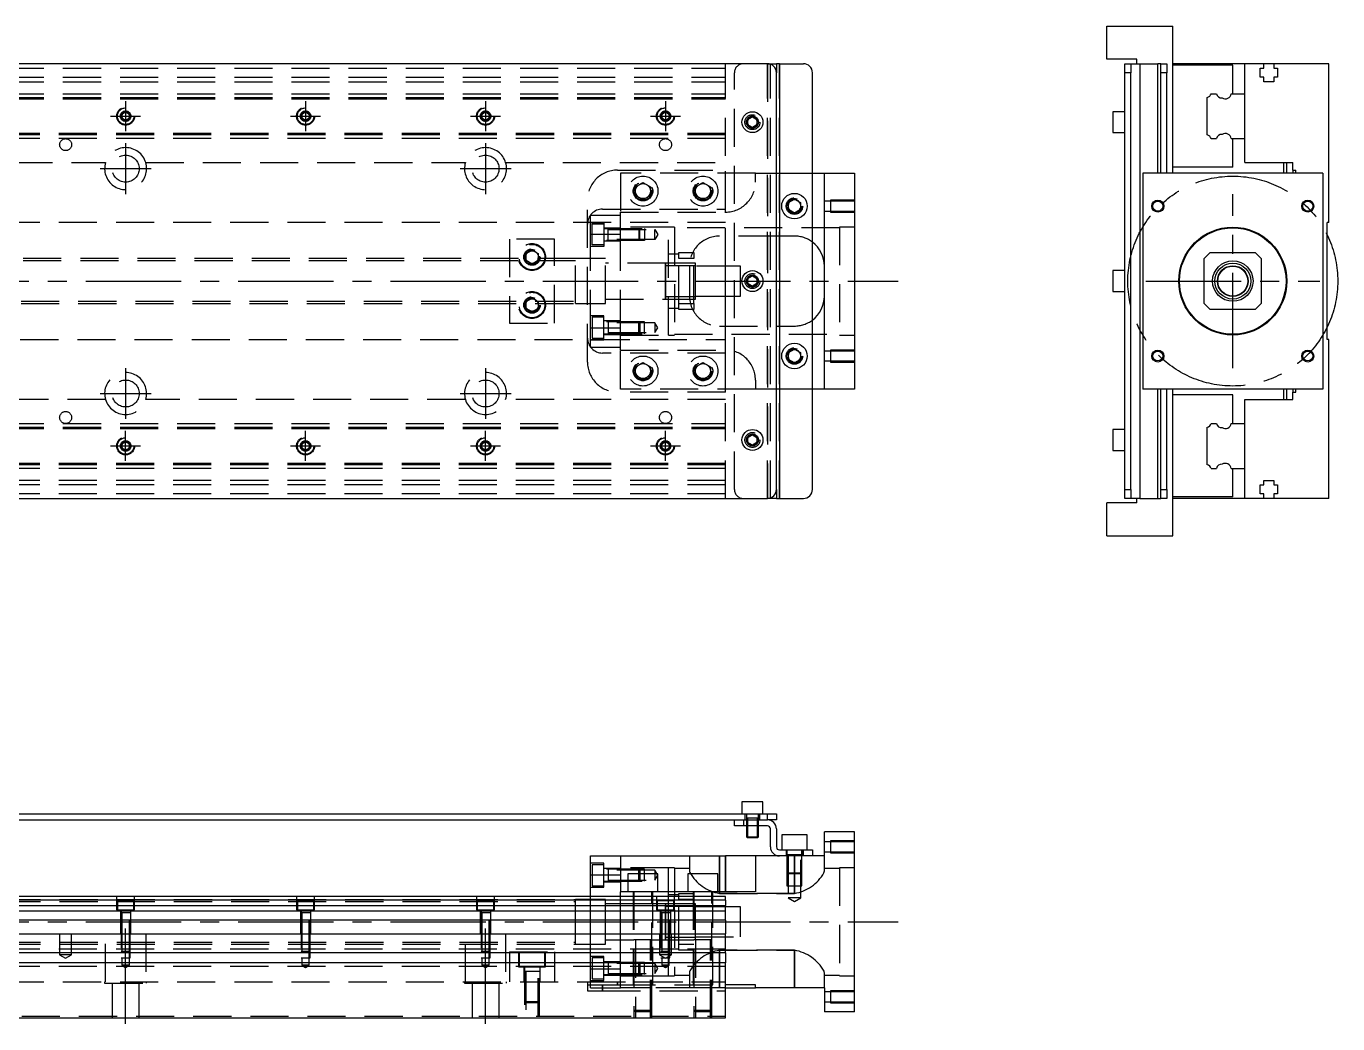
# Model space of a CAD drawing. Extents: x -13 to 861, y -273 to 87.
# Drawn here: x 423.9 to 861.2, y -247.7 to 85 of the extents above; entities that cross this region are included whole.
import ezdxf

# ---------------------------------------------------------------- set-up
doc = ezdxf.new("R2010")
doc.units = 0
doc.linetypes.add('CENTER', pattern=[50.8, 31.75, -6.35, 6.35, -6.35])
doc.linetypes.add('DASHED', pattern=[19.05, 12.7, -6.35])
doc.layers.get('0').update_dxf_attribs({"linetype": 'CONTINUOUS'})
doc.layers.add('CENTER', color=1, linetype='CENTER')

msp = doc.modelspace()

# ---------------------------------------------------------------- linework, layer by layer
at = {"color": 7, "linetype": 'CONTINUOUS'}
for p, q in [((784.16, 74), (784.16, 85)), ((784.16, 85), (806.16, 85)), ((806.16, 36), (806.16, 85)), ((671, 72.5), (3, 72.5)), ((671, 72.5), (674, 72.5)), ((674, 72.5), (674, 69.5)), ((675, 72.5), (674, 72.5)), ((675, 72.5), (675, -72.5)), ((675, 72.5), (683, 72.5)), ((794.16, 74), (784.16, 74)), ((790.16, 72.5), (792.16, 72.5)), ((790.16, 69.5), (790.16, 72.5)), ((792.16, 72.5), (795.16, 72.5)), ((792.16, 72.5), (792.16, 69.5)), ((794.16, 72.5), (794.16, 74)), ((795.16, 72.5), (795.16, -72.5)), ((795.16, 72.5), (801.16, 72.5)), ((801.16, 36), (801.16, 72.5)), ((802.16, 72.5), (801.16, 72.5)), ((802.16, 72.5), (804.16, 72.5)), ((802.16, 69.5), (802.16, 72.5)), ((804.16, 72.5), (804.16, 69.5)), ((830.16, 72.5), (806.16, 72.5)), ((826.16, 72), (806.16, 72)), ((826.16, 62.5), (826.16, 72)), ((830.16, 62.5), (830.16, 72.5)), ((836.46, 72.5), (830.16, 72.5)), ((835.31, 71), (836.46, 71)), ((835.31, 68), (835.31, 71)), ((839.86, 72.5), (836.46, 72.5)), ((836.46, 71), (836.46, 72.5)), ((839.86, 72.5), (839.86, 71)), ((858.16, 72.5), (839.86, 72.5)), ((839.86, 71), (841.01, 71)), ((841.01, 71), (841.01, 68)), ((858.16, 19.5), (858.16, 72.5)), ((674, -69.5), (674, 69.5)), ((686, -69.5), (686, 69.5)), ((792.16, 69.5), (790.16, 69.5)), ((790.16, -69.5), (790.16, 69.5)), ((792.16, -69.5), (792.16, 69.5)), ((804.16, 69.5), (802.16, 69.5)), ((802.16, 36), (802.16, 69.5)), ((804.16, 36), (804.16, 69.5)), ((836.46, 68), (835.31, 68)), ((836.46, 66.5), (836.46, 68)), ((839.86, 66.5), (836.46, 66.5)), ((839.86, 68), (839.86, 66.5)), ((841.01, 68), (839.86, 68)), ((817.66, 48.752272), (817.66, 61.247728)), ((818.912272, 62.5), (820.68668, 62.5)), ((825.637372, 62.5), (830.16, 62.5)), ((830.16, 47.5), (830.16, 62.5)), ((830.16, 47.5), (830.16, 62.5)), ((664.5, 53.866026), (666, 54.73205)), ((664.5, 52.133974), (664.5, 53.866026)), ((666, 54.73205), (667.5, 53.866026)), ((667.5, 53.866026), (667.5, 52.133974)), ((786.16, 56.5), (786.16, 53)), ((790.16, 56.5), (786.16, 56.5)), ((786.16, 53), (786.16, 49.5)), ((666, 51.26795), (664.5, 52.133974)), ((667.5, 52.133974), (666, 51.26795)), ((786.16, 49.5), (790.16, 49.5)), ((818.912272, 47.5), (820.68668, 47.5)), ((825.637372, 47.5), (830.16, 47.5)), ((826.16, 38), (826.16, 47.5)), ((830.16, 39.5), (830.16, 47.5)), ((830.16, 39.5), (846.16, 39.5)), ((843.16, 36), (843.16, 39.5)), ((844.16, 36), (844.16, 39.5)), ((846.16, 37), (846.16, 39.5)), ((686, 36), (690, 36)), ((690, -36), (690, 36)), ((690, 36), (700, 36)), ((700, 36), (700, -36)), ((796.16, 36), (796.16, -36)), ((856.16, 36), (796.16, 36)), ((826.16, 38), (806.16, 38)), ((846.16, 37), (847.16, 37)), ((846.16, 37), (846.16, 36)), ((847.16, 36), (847.16, 37)), ((856.16, 36), (856.16, -36)), ((678, 26.1547), (680, 27.309402)), ((680, 27.309402), (682, 26.1547)), ((678, 23.8453), (678, 26.1547)), ((680, 22.690598), (678, 23.8453)), ((682, 23.8453), (680, 22.690598)), ((682, 26.1547), (682, 23.8453)), ((858.16, 19.5), (857.66, 19.5)), ((857.66, -19.5), (857.66, 19.5)), ((818.66, 9.5), (816.66, 7.5)), ((818.66, 9.5), (833.66, 9.5)), ((835.66, 7.5), (833.66, 9.5)), ((816.66, -7.5), (816.66, 7.5)), ((835.66, 7.5), (835.66, -7.5)), ((664.5, 0.866026), (666, 1.73205)), ((664.5, -0.866026), (664.5, 0.866026)), ((666, 1.73205), (667.5, 0.866026)), ((667.5, 0.866026), (667.5, -0.866026)), ((786.16, 3.5), (786.16, 0)), ((790.16, 3.5), (786.16, 3.5)), ((786.16, 0), (786.16, -3.5)), ((666, -1.73205), (664.5, -0.866026)), ((667.5, -0.866026), (666, -1.73205)), ((786.16, -3.5), (790.16, -3.5)), ((816.66, -7.5), (818.66, -9.5)), ((833.66, -9.5), (835.66, -7.5)), ((833.66, -9.5), (818.66, -9.5)), ((858.16, -19.5), (857.66, -19.5)), ((858.16, -72.5), (858.16, -19.5)), ((678, -23.8453), (680, -22.690598)), ((678, -26.1547), (678, -23.8453)), ((680, -27.309402), (678, -26.1547)), ((680, -22.690598), (682, -23.8453)), ((682, -26.1547), (680, -27.309402)), ((682, -23.8453), (682, -26.1547)), ((690, -36), (686, -36)), ((700, -36), (690, -36)), ((856.16, -36), (796.16, -36)), ((801.16, -72.5), (801.16, -36)), ((802.16, -69.5), (802.16, -36)), ((804.16, -69.5), (804.16, -36)), ((806.16, -85), (806.16, -36)), ((826.16, -38), (806.16, -38)), ((826.16, -47.5), (826.16, -38)), ((843.16, -39.5), (843.16, -36)), ((844.16, -39.5), (844.16, -36)), ((846.16, -36), (846.16, -37)), ((846.16, -39.5), (846.16, -37)), ((846.16, -37), (847.16, -37)), ((847.16, -37), (847.16, -36)), ((830.16, -47.5), (830.16, -39.5)), ((830.16, -39.5), (846.16, -39.5)), ((818.912272, -47.5), (820.68668, -47.5)), ((825.637372, -47.5), (830.16, -47.5)), ((830.16, -62.5), (830.16, -47.5)), ((830.16, -62.5), (830.16, -47.5)), ((664.5, -52.133974), (666, -51.26795)), ((664.5, -53.866026), (664.5, -52.133974)), ((666, -51.26795), (667.5, -52.133974)), ((667.5, -52.133974), (667.5, -53.866026)), ((786.16, -49.5), (786.16, -53)), ((790.16, -49.5), (786.16, -49.5)), ((817.66, -61.247728), (817.66, -48.752272)), ((666, -54.73205), (664.5, -53.866026)), ((667.5, -53.866026), (666, -54.73205)), ((786.16, -53), (786.16, -56.5)), ((786.16, -56.5), (790.16, -56.5)), ((818.912272, -62.5), (820.68668, -62.5)), ((825.637372, -62.5), (830.16, -62.5)), ((826.16, -72), (826.16, -62.5)), ((830.16, -72.5), (830.16, -62.5)), ((674, -69.5), (674, -72.5)), ((790.16, -69.5), (792.16, -69.5)), ((790.16, -72.5), (790.16, -69.5)), ((792.16, -69.5), (792.16, -72.5)), ((802.16, -69.5), (804.16, -69.5)), ((802.16, -72.5), (802.16, -69.5)), ((804.16, -69.5), (804.16, -72.5)), ((835.31, -71), (835.31, -68)), ((835.31, -68), (836.46, -68)), ((836.46, -68), (836.46, -66.5)), ((836.46, -66.5), (839.86, -66.5)), ((839.86, -66.5), (839.86, -68)), ((839.86, -68), (841.01, -68)), ((841.01, -68), (841.01, -71)), ((3, -72.5), (671, -72.5)), ((674, -72.5), (671, -72.5)), ((674, -72.5), (675, -72.5)), ((675, -72.5), (683, -72.5)), ((784.16, -85), (784.16, -74)), ((794.16, -74), (784.16, -74)), ((792.16, -72.5), (790.16, -72.5)), ((795.16, -72.5), (792.16, -72.5)), ((794.16, -74), (794.16, -72.5)), ((795.16, -72.5), (801.16, -72.5)), ((801.16, -72.5), (802.16, -72.5)), ((804.16, -72.5), (802.16, -72.5)), ((826.16, -72), (806.16, -72)), ((830.16, -72.5), (806.16, -72.5)), ((836.46, -72.5), (830.16, -72.5)), ((836.46, -71), (835.31, -71)), ((836.46, -72.5), (836.46, -71)), ((839.86, -72.5), (836.46, -72.5)), ((839.86, -71), (839.86, -72.5)), ((841.01, -71), (839.86, -71)), ((858.16, -72.5), (839.86, -72.5)), ((784.16, -85), (806.16, -85)), ((669.5, -173.72), (662.5, -173.72)), ((662.5, -173.72), (662.5, -177.72)), ((669.5, -177.72), (669.5, -173.72)), ((387, -177.72), (671, -177.72)), ((671, -179.72), (671, -177.72)), ((671, -177.72), (674, -177.72)), ((674, -177.72), (674, -179.72)), ((387, -179.72), (663, -179.72)), ((660, -181.72), (660, -179.72)), ((663, -181.72), (660, -181.72)), ((663, -179.72), (663, -181.72)), ((663, -179.72), (671, -179.72)), ((663, -179.72), (671, -179.72)), ((671, -181.72), (663, -181.72)), ((664, -181.72), (664, -185.37)), ((664.35, -181.72), (664.35, -185.72)), ((667.65, -185.72), (667.65, -181.72)), ((668, -185.37), (668, -181.72)), ((674, -179.72), (671, -179.72)), ((672, -188.72), (672, -182.72)), ((674, -182.72), (674, -188.72)), ((664, -185.37), (668, -185.37)), ((664, -185.37), (664.35, -185.72)), ((667.65, -185.72), (664.35, -185.72)), ((667.65, -185.72), (668, -185.37)), ((684.25, -184.72), (675.75, -184.72)), ((675.75, -184.72), (675.75, -189.72)), ((684.25, -189.72), (684.25, -184.72)), ((690, -191.72), (690, -183.72)), ((700, -183.72), (690, -183.72)), ((700, -243.72), (700, -183.72)), ((612, -191.72), (622, -191.72)), ((612, -198.067524), (612, -191.72)), ((622, -191.72), (622, -203.72)), ((622, -191.72), (657, -191.72)), ((657, -203.72), (657, -191.72)), ((667, -191.72), (657, -191.72)), ((675, -191.72), (667, -191.72)), ((667, -191.72), (667, -203.72)), ((675, -189.72), (683, -189.72)), ((683, -191.72), (675, -191.72)), ((683, -191.72), (683, -189.72)), ((683, -189.72), (686, -189.72)), ((686, -191.72), (683, -191.72)), ((686, -189.72), (686, -191.72)), ((690, -191.72), (686, -191.72)), ((612, -198.067524), (622, -198.067524)), ((612, -205.22), (612, -198.067524)), ((634.5, -197.72), (624.5, -197.72)), ((624.5, -197.72), (624.5, -203.72)), ((634.5, -203.72), (634.5, -197.72)), ((654.5, -197.72), (644.5, -197.72)), ((644.5, -197.72), (644.5, -203.72)), ((654.5, -203.72), (654.5, -197.72)), ((657, -205.22), (382.5, -205.22)), ((622, -205.22), (622, -203.72)), ((667, -203.72), (622, -203.72)), ((657, -206.472272), (657, -205.22)), ((657, -206.472272), (382.5, -206.472272)), ((382.5, -208.24668), (657, -208.24668)), ((607, -221.22), (607, -206.22)), ((637, -209.72), (637, -208.02)), ((638, -208.595), (637, -208.595)), ((637, -210.72), (637, -209.72)), ((639.75, -208.595), (638, -208.595)), ((641.5, -208.595), (639.75, -208.595)), ((646.5, -208.595), (641.5, -208.595)), ((647, -208.595), (646.5, -208.595)), ((657, -206.472272), (657, -208.24668)), ((657, -210.143076), (657, -208.24668)), ((657, -210.143076), (382.5, -210.143076)), ((657, -213.197372), (382.5, -213.197372)), ((637, -213.519946), (637, -210.72)), ((637, -219.720006), (637, -213.519946)), ((657, -213.197372), (657, -210.143076)), ((657, -213.197372), (657, -217.72)), ((17, -217.72), (657, -217.72)), ((657, -224.02), (657, -217.72)), ((637, -218.845), (647, -218.845)), ((657, -224.02), (17, -224.02)), ((657, -224.02), (657, -227.42)), ((657, -227.42), (17, -227.42)), ((657, -245.72), (657, -227.42)), ((667, -234.72), (657, -234.72)), ((657, -235.72), (667, -235.72)), ((667, -235.72), (667, -234.72)), ((690, -235.72), (667, -235.72)), ((690, -235.72), (690, -243.72)), ((700, -243.72), (690, -243.72)), ((17, -245.72), (657, -245.72))]:
    msp.add_line(p, q, dxfattribs=at)
at = {"color": 3, "linetype": 'DASHED'}
for p, q in [((17, 71), (657, 71)), ((657, -72.5), (657, 72.5)), ((671, -72.5), (671, 72.5)), ((671, 72.5), (671, -72.5)), ((672, -72.5), (672, 72.5)), ((675, -72.5), (675, 72.5)), ((17, 68), (657, 68)), ((17, 66.5), (657, 66.5)), ((660, -69.5), (660, 69.5)), ((17, 62.5), (657, 62.5)), ((17, 61.247728), (657, 61.247728)), ((17, 61.1147), (657, 61.1147)), ((17, 61.1), (657, 61.1)), ((17, 60.8), (657, 60.8)), ((455.5, 55), (455.52041, 55.24661)), ((455.75, 55.721688), (457, 56.443376)), ((455.75, 54.278312), (455.75, 55.721688)), ((457, 53.556624), (455.75, 54.278312)), ((457, 56.443376), (458.25, 55.721688)), ((458.25, 54.278312), (457, 53.556624)), ((458.25, 55.721688), (458.25, 54.278312)), ((515.5, 55), (515.52041, 55.24661)), ((515.75, 55.721688), (517, 56.443376)), ((515.75, 54.278312), (515.75, 55.721688)), ((517, 53.556624), (515.75, 54.278312)), ((517, 56.443376), (518.25, 55.721688)), ((518.25, 54.278312), (517, 53.556624)), ((518.25, 55.721688), (518.25, 54.278312)), ((575.75, 55.721688), (577, 56.443376)), ((575.75, 54.278312), (575.75, 55.721688)), ((577, 53.556624), (575.75, 54.278312)), ((577, 56.443376), (578.25, 55.721688)), ((578.25, 54.278312), (577, 53.556624)), ((578.25, 55.721688), (578.25, 54.278312)), ((578.477374, 55.25955), (578.5, 55)), ((635.75, 55.721688), (637, 56.443376)), ((635.75, 54.278312), (635.75, 55.721688)), ((637, 53.556624), (635.75, 54.278312)), ((637, 56.443376), (638.25, 55.721688)), ((638.25, 54.278312), (637, 53.556624)), ((638.25, 55.721688), (638.25, 54.278312)), ((638.477374, 55.25955), (638.5, 55)), ((664, 53), (664.030168, 53.346066)), ((657, 49.2), (17, 49.2)), ((657, 48.9), (17, 48.9)), ((657, 48.8853), (17, 48.8853)), ((657, 48.752272), (17, 48.752272)), ((657, 47.5), (17, 47.5)), ((343.708204, 39.5), (450.291796, 39.5)), ((463.708204, 39.5), (570.291796, 39.5)), ((583.708204, 39.5), (657, 39.5)), ((621, 37), (657, 37)), ((622, 36), (622, 23)), ((667, 36), (622, 36)), ((657, 24), (657, 37)), ((667, 33), (667, 36)), ((667, 36), (674, 36)), ((674, 36), (686, 36)), ((627, 31.443376), (629.5, 32.886752)), ((627, 28.556624), (627, 31.443376)), ((629.5, 32.886752), (632, 31.443376)), ((632, 31.443376), (632, 28.556624)), ((647, 31.443376), (649.5, 32.886752)), ((647, 28.556624), (647, 31.443376)), ((649.5, 32.886752), (652, 31.443376)), ((652, 31.443376), (652, 28.556624)), ((611, -27), (611, 27)), ((629.5, 27.113248), (627, 28.556624)), ((632, 28.556624), (629.5, 27.113248)), ((632.477798, 30.364306), (632.5, 30)), ((649.5, 27.113248), (647, 28.556624)), ((652, 28.556624), (649.5, 27.113248)), ((652.477798, 30.364306), (652.5, 30)), ((692, 26.65), (690, 26.65)), ((692, 26.999994), (692, 23.000006)), ((700, 26.999994), (692, 26.999994)), ((700, 26.65), (692, 26.65)), ((612, 15.652476), (612, 22)), ((612, 22), (622, 22)), ((616, 24), (657, 24)), ((622, 15.652476), (622, 23)), ((622, 23), (657, 23)), ((622, 15.652476), (622, 22)), ((657, 5), (657, 24)), ((677.5, 25), (677.52689, 25.365682)), ((690, 23.35), (692, 23.35)), ((692, 23.35), (700, 23.35)), ((692, 23.000006), (700, 23.000006)), ((657, 19.5), (78.969694, 19.5)), ((612, 19.55635), (616.5, 19.55635)), ((612.5, 12.05635), (612.5, 19.05635)), ((612.5, 19.05635), (616.5, 19.05635)), ((616.5, 19.55635), (616.5, 11.55635)), ((616.5, 17.80635), (622, 17.80635)), ((616.5, 17.556359), (630, 17.556344)), ((617.9, 13.556344), (617.9, 17.556354)), ((638, 18), (622, 18)), ((638, 18), (622, 18)), ((628.15, 17.55635), (628.15, 13.55635)), ((628.15, 17.55635), (628.5, 17.20635)), ((630, 17.556344), (630, 13.556354)), ((638, -18), (638, 18)), ((640, 18), (638, 18)), ((640, 18), (640, -18)), ((695, 17.75), (640, 17.75)), ((695, 18), (695, -18)), ((700, 18), (695, 18)), ((600, 14), (585, 14)), ((585, 14), (585, -14)), ((600, -14), (600, 14)), ((612, -15.652476), (612, 15.652476)), ((612, 15.652476), (622, 15.652476)), ((630, 13.556354), (616.5, 13.556339)), ((622, 13.30635), (616.5, 13.30635)), ((617.9, 17.20635), (633.5, 17.20635)), ((633.5, 13.90635), (617.9, 13.90635)), ((622, -15.652476), (622, 15.652476)), ((622, -15.652476), (622, 15.652476)), ((628.5, 13.90635), (628.15, 13.55635)), ((628.5, 13.90635), (628.5, 17.20635)), ((633.5, 13.90635), (633.5, 17.20635)), ((633.5, 17.20635), (634.452628, 15.55635)), ((634.452628, 15.55635), (633.5, 13.90635)), ((674, 15), (655, 15)), ((680, 15), (674, 15)), ((590.5, 9.1547), (592.5, 10.309402)), ((590.5, 6.8453), (590.5, 9.1547)), ((592.5, 10.309402), (594.5, 9.1547)), ((594.5, 9.1547), (594.5, 6.8453)), ((616.5, 11.55635), (612, 11.55635)), ((616.5, 12.05635), (612.5, 12.05635)), ((641.5, 9), (638, 9)), ((641.5, 9.5), (646.5, 9.5)), ((641.5, 7.5), (641.5, 9.5)), ((646.5, 9.5), (646.5, 7.5)), ((607, 7.5), (365, 7.5)), ((607, 6.75), (365, 6.75)), ((592.5, 5.690598), (590.5, 6.8453)), ((594.5, 6.8453), (592.5, 5.690598)), ((594.983582, 8.286038), (595, 8)), ((607, -7.5), (607, 7.5)), ((617, 7.5), (607, 7.5)), ((617, 7.5), (612, 7.5)), ((617, -7.5), (617, 7.5)), ((617, -7.5), (617, 7.5)), ((637.005, 6), (617, 6)), ((636.995, 6), (617, 6)), ((646.5, 6), (636.995, 6)), ((637.005, 6), (636.995, 6)), ((637, -6.000006), (637, 6.000006)), ((637, 5.125), (637, 6.000006)), ((637, 5.325034), (637, 6)), ((637, 6), (637, -5.999164)), ((637, 5.125), (637, -5.125)), ((647, 5.125), (637, 5.125)), ((646.5, 6), (637.005, 6)), ((641.5, -7.5), (641.5, 7.5)), ((646.5, 7.5), (641.5, 7.5)), ((645, 5), (645, -5)), ((646.5, -7.5), (646.5, 7.5)), ((647, 6), (646.5, 6)), ((647, -6), (647, 6)), ((660, 5), (647, 5)), ((657, -5), (657, 5)), ((662, 5), (660, 5)), ((662, -5), (662, 5)), ((667.973226, 0.326156), (668, 0)), ((365, -6.75), (607, -6.75)), ((365, -7.5), (607.005, -7.5)), ((590, -8), (590.018502, -7.696412)), ((590.5, -6.8453), (592.5, -5.690598)), ((590.5, -9.1547), (590.5, -6.8453)), ((592.5, -5.690598), (594.5, -6.8453)), ((594.5, -6.8453), (594.5, -9.1547)), ((607, -7.5), (617, -7.5)), ((612, -7.5), (617, -7.5)), ((617, -6), (637.005, -6)), ((617, -6), (636.995, -6)), ((636.995, -6), (646.5, -6)), ((636.995, -6), (637.005, -6)), ((637, -6.000006), (637, -5.125)), ((637, -5.125), (647, -5.125)), ((637, -6), (637, -5.325218)), ((637, -5.999164), (637, -6)), ((637.005, -6), (646.5, -6)), ((641.5, -7.5), (646.5, -7.5)), ((641.5, -9.5), (641.5, -7.5)), ((646.5, -6), (647, -6)), ((646.5, -7.5), (646.5, -9.5)), ((647, -5), (660, -5)), ((657, -24), (657, -5)), ((660, -5), (662, -5)), ((592.5, -10.309402), (590.5, -9.1547)), ((594.5, -9.1547), (592.5, -10.309402)), ((616.5, -11.55635), (612, -11.55635)), ((612.5, -12.05635), (612.5, -19.05635)), ((616.5, -12.05635), (612.5, -12.05635)), ((616.5, -19.55635), (616.5, -11.55635)), ((638, -9), (641.5, -9)), ((646.5, -9.5), (641.5, -9.5)), ((585, -14), (600, -14)), ((612, -15.652476), (622, -15.652476)), ((612, -22), (612, -15.652476)), ((622, -13.30635), (616.5, -13.30635)), ((630, -13.556354), (616.5, -13.556339)), ((617.9, -13.556344), (617.9, -17.556354)), ((633.5, -13.90635), (617.9, -13.90635)), ((617.9, -17.20635), (633.5, -17.20635)), ((622, -22), (622, -15.652476)), ((622, -23), (622, -15.652476)), ((628.15, -17.55635), (628.15, -13.55635)), ((628.5, -13.90635), (628.15, -13.55635)), ((628.15, -17.55635), (628.5, -17.20635)), ((628.5, -13.90635), (628.5, -17.20635)), ((630, -17.556344), (630, -13.556354)), ((633.5, -13.90635), (633.5, -17.20635)), ((634.452628, -15.55635), (633.5, -13.90635)), ((633.5, -17.20635), (634.452628, -15.55635)), ((655, -15), (674, -15)), ((674, -15), (680, -15)), ((78.969694, -19.5), (657, -19.5)), ((612, -19.55635), (616.5, -19.55635)), ((612.5, -19.05635), (616.5, -19.05635)), ((616.5, -17.556359), (630, -17.556344)), ((616.5, -17.80635), (622, -17.80635)), ((622, -18), (638, -18)), ((622, -18), (638, -18)), ((638, -18), (640, -18)), ((640, -17.75), (695, -17.75)), ((695, -18), (700, -18)), ((612, -22), (622, -22)), ((657, -24), (616, -24)), ((622, -23), (657, -23)), ((622, -36), (622, -23)), ((657, -37), (657, -24)), ((677.5, -25), (677.52689, -24.634318)), ((692, -23.35), (690, -23.35)), ((692, -23.000006), (692, -26.999994)), ((700, -23.000006), (692, -23.000006)), ((700, -23.35), (692, -23.35)), ((627, -28.556624), (629.5, -27.113248)), ((627, -31.443376), (627, -28.556624)), ((629.5, -27.113248), (632, -28.556624)), ((632, -28.556624), (632, -31.443376)), ((632.477798, -29.635694), (632.5, -30)), ((646.5, -30), (646.520026, -29.653944)), ((647, -28.556624), (649.5, -27.113248)), ((647, -31.443376), (647, -28.556624)), ((649.5, -27.113248), (652, -28.556624)), ((652, -28.556624), (652, -31.443376)), ((690, -26.65), (692, -26.65)), ((692, -26.65), (700, -26.65)), ((692, -26.999994), (700, -26.999994)), ((629.5, -32.886752), (627, -31.443376)), ((632, -31.443376), (629.5, -32.886752)), ((649.5, -32.886752), (647, -31.443376)), ((652, -31.443376), (649.5, -32.886752)), ((667, -33), (667, -36)), ((657, -37), (621, -37)), ((667, -36), (622, -36)), ((674, -36), (667, -36)), ((686, -36), (674, -36)), ((450.291796, -39.5), (343.708204, -39.5)), ((570.291796, -39.5), (463.708204, -39.5)), ((657, -39.5), (583.708204, -39.5)), ((17, -47.5), (657, -47.5)), ((17, -48.752272), (657, -48.752272)), ((17, -48.8853), (657, -48.8853)), ((17, -48.9), (657, -48.9)), ((17, -49.2), (657, -49.2)), ((455.75, -54.278312), (457, -53.556624)), ((455.75, -55.721688), (455.75, -54.278312)), ((457, -56.443376), (455.75, -55.721688)), ((457, -53.556624), (458.25, -54.278312)), ((458.25, -55.721688), (457, -56.443376)), ((458.25, -54.278312), (458.25, -55.721688)), ((458.477374, -54.74045), (458.5, -55)), ((515.75, -54.278312), (517, -53.556624)), ((515.75, -55.721688), (515.75, -54.278312)), ((517, -56.443376), (515.75, -55.721688)), ((517, -53.556624), (518.25, -54.278312)), ((518.25, -55.721688), (517, -56.443376)), ((518.25, -54.278312), (518.25, -55.721688)), ((518.477374, -54.74045), (518.5, -55)), ((575.75, -54.278312), (577, -53.556624)), ((575.75, -55.721688), (575.75, -54.278312)), ((577, -56.443376), (575.75, -55.721688)), ((577, -53.556624), (578.25, -54.278312)), ((578.25, -55.721688), (577, -56.443376)), ((578.25, -54.278312), (578.25, -55.721688)), ((578.477374, -54.74045), (578.5, -55)), ((635.75, -54.278312), (637, -53.556624)), ((635.75, -55.721688), (635.75, -54.278312)), ((637, -56.443376), (635.75, -55.721688)), ((637, -53.556624), (638.25, -54.278312)), ((638.25, -55.721688), (637, -56.443376)), ((638.25, -54.278312), (638.25, -55.721688)), ((638.477374, -54.74045), (638.5, -55)), ((664, -53), (664.030168, -52.653934)), ((657, -60.8), (17, -60.8)), ((657, -61.1), (17, -61.1)), ((657, -61.1147), (17, -61.1147)), ((657, -61.247728), (17, -61.247728)), ((657, -62.5), (17, -62.5)), ((657, -66.5), (17, -66.5)), ((657, -68), (17, -68)), ((657, -71), (17, -71)), ((663.5, -177.72), (663.5, -179.72)), ((668.000006, -179.12), (663.999994, -179.12)), ((664, -177.72), (664, -181.72)), ((664.35, -179.12), (664.35, -181.72)), ((667.65, -181.72), (667.65, -179.12)), ((668, -181.72), (668, -177.72)), ((668.5, -179.72), (668.5, -177.72)), ((660, -179.72), (663, -179.72)), ((664.000006, -179.72), (664.000006, -181.72)), ((667.999994, -181.72), (667.999994, -179.72)), ((692, -187.07), (690, -187.07)), ((692, -186.720006), (692, -190.719994)), ((700, -186.720006), (692, -186.720006)), ((700, -187.07), (692, -187.07)), ((645, -191.72), (645, -196.688778)), ((655, -204.229874), (655, -191.72)), ((655, -191.72), (655, -203.72)), ((657, -191.72), (657, -203.72)), ((677.25, -189.72), (677.25, -191.72)), ((682.500006, -191.32), (677.499994, -191.32)), ((677.499995, -189.72), (677.500006, -201.72)), ((677.9, -191.32), (677.9, -205.72)), ((680, -191.72), (680, -204.229874)), ((680, -204.229874), (680, -191.72)), ((682.1, -205.72), (682.1, -191.32)), ((682.499994, -201.72), (682.500005, -189.72)), ((682.75, -191.72), (682.75, -189.72)), ((690, -190.37), (692, -190.37)), ((690, -196.688778), (690, -191.72)), ((692, -190.37), (700, -190.37)), ((692, -190.719994), (700, -190.719994)), ((616.5, -194.16365), (612, -194.16365)), ((612.5, -194.66365), (612.5, -198.16365)), ((616.5, -194.66365), (612.5, -194.66365)), ((616.5, -202.16365), (616.5, -194.16365)), ((622, -195.91365), (616.5, -195.91365)), ((630, -196.163656), (616.5, -196.163641)), ((617.9, -196.163643), (617.9, -200.163659)), ((633.5, -196.51365), (617.9, -196.51365)), ((638, -195.72), (622, -195.72)), ((628.15, -198.16365), (628.15, -196.16365)), ((628.5, -196.51365), (628.15, -196.16365)), ((628.5, -196.51365), (628.5, -198.16365)), ((630, -200.163646), (630, -196.163656)), ((633.5, -196.51365), (633.5, -199.81365)), ((634.452628, -198.16365), (633.5, -196.51365)), ((638, -203.72), (638, -195.72)), ((640, -195.72), (638, -195.72)), ((640, -195.72), (640, -205.22)), ((645, -195.97), (640, -195.97)), ((645, -196.688778), (645.034792, -196.9557)), ((689.954746, -196.99671), (690, -196.688778)), ((695, -195.97), (690, -195.97)), ((695, -195.72), (695, -231.72)), ((700, -195.72), (695, -195.72)), ((612.5, -198.16365), (612.5, -201.66365)), ((616.5, -200.163661), (630, -200.163646)), ((616.5, -200.41365), (622, -200.41365)), ((617.9, -199.81365), (633.5, -199.81365)), ((628.15, -200.16365), (628.15, -198.16365)), ((628.15, -200.16365), (628.5, -199.81365)), ((628.5, -198.16365), (628.5, -199.81365)), ((633.5, -199.81365), (634.452628, -198.16365)), ((645.034792, -196.9557), (645.13642, -197.261226)), ((677.5, -197.32), (682.5, -197.32)), ((677.5, -197.32), (677.9, -197.72)), ((682.1, -197.72), (677.9, -197.72)), ((682.1, -197.72), (682.5, -197.32)), ((689.823178, -197.354328), (689.954746, -196.99671)), ((454, -205.22), (454, -209.72)), ((460, -209.72), (460, -205.22)), ((514, -205.22), (514, -209.72)), ((520, -209.72), (520, -205.22)), ((574, -205.22), (574, -209.72)), ((580, -209.72), (580, -205.22)), ((612, -202.16365), (616.5, -202.16365)), ((612, -217.72), (612, -205.22)), ((612.5, -201.66365), (616.5, -201.66365)), ((622, -217.72), (622, -205.22)), ((626.25, -203.72), (626.25, -234.72)), ((626.500006, -203.72), (626.500006, -245.72)), ((632.499994, -245.72), (632.499994, -203.72)), ((632.75, -234.72), (632.75, -203.72)), ((634, -205.22), (634, -209.72)), ((638, -205.22), (638, -203.72)), ((641.5, -204.72), (638, -204.72)), ((638, -206.72), (638, -205.22)), ((640, -209.72), (640, -205.22)), ((640, -209.72), (640, -205.22)), ((641.5, -204.22), (646.5, -204.22)), ((641.5, -205.22), (641.5, -204.22)), ((641.5, -206.22), (641.5, -205.22)), ((646.25, -203.72), (646.25, -234.72)), ((646.500006, -203.72), (646.500006, -245.72)), ((652.499994, -245.72), (652.499994, -203.72)), ((652.75, -234.72), (652.75, -203.72)), ((655, -203.72), (655, -204.229874)), ((655, -204.229874), (680, -204.229874)), ((680, -204.229874), (655, -204.229874)), ((677.500006, -201.72), (682.499994, -201.72)), ((54, -206.22), (607, -206.22)), ((54, -206.97), (607, -206.97)), ((454, -209.72), (460, -209.72)), ((459.75, -206.72), (454.25, -206.72)), ((454.25, -206.72), (454.25, -209.72)), ((455.25, -209.72), (455.25, -217.72)), ((455.500006, -209.72), (455.500006, -225.72)), ((458.499994, -225.72), (458.499994, -209.72)), ((458.75, -217.72), (458.75, -209.72)), ((459.75, -209.72), (459.75, -206.72)), ((514, -209.72), (520, -209.72)), ((519.75, -206.72), (514.25, -206.72)), ((514.25, -206.72), (514.25, -209.72)), ((515.25, -209.72), (515.25, -217.72)), ((515.500006, -209.72), (515.500006, -225.72)), ((518.499994, -225.72), (518.499994, -209.72)), ((518.75, -217.72), (518.75, -209.72)), ((519.75, -209.72), (519.75, -206.72)), ((574, -209.72), (580, -209.72)), ((579.75, -206.72), (574.25, -206.72)), ((574.25, -206.72), (574.25, -209.72)), ((575.25, -209.72), (575.25, -217.72)), ((575.500006, -209.72), (575.500006, -225.72)), ((578.499994, -225.72), (578.499994, -209.72)), ((578.75, -217.72), (578.75, -209.72)), ((579.75, -209.72), (579.75, -206.72)), ((617, -206.22), (607, -206.22)), ((617, -213.72), (617, -206.22)), ((622, -207.72), (617, -207.72)), ((626.5, -207.72), (622, -207.72)), ((632.5, -207.72), (626.5, -207.72)), ((634.25, -207.72), (632.5, -207.72)), ((634, -209.72), (640, -209.72)), ((639.75, -206.72), (634.25, -206.72)), ((634.25, -206.72), (634.25, -209.72)), ((637, -207.72), (634.25, -207.72)), ((635.25, -209.72), (635.25, -217.72)), ((635.500006, -209.72), (635.500006, -225.72)), ((637, -207.72), (636.995, -207.72)), ((637, -207.72), (637, -207.720836)), ((637.005, -207.72), (637, -207.72)), ((638, -207.72), (637, -207.72)), ((637, -207.720836), (637, -209.719258)), ((637, -209.719258), (637, -210.719914)), ((638, -209.72), (638, -206.72)), ((639.75, -207.72), (638, -207.72)), ((638, -210.719304), (638, -209.72)), ((638.499994, -225.72), (638.499994, -209.72)), ((638.75, -217.72), (638.75, -209.72)), ((639.75, -209.72), (639.75, -206.72)), ((641.5, -207.72), (639.75, -207.72)), ((640, -209.72), (640, -231.72)), ((641.5, -221.22), (641.5, -206.22)), ((646.5, -206.22), (641.5, -206.22)), ((646.5, -207.72), (641.5, -207.72)), ((647, -207.72), (646.5, -207.72)), ((647, -213.72), (647, -207.72)), ((652.5, -208.72), (647, -208.72)), ((657, -208.72), (652.5, -208.72)), ((662, -208.72), (657, -208.72)), ((662, -213.72), (662, -208.72)), ((682.1, -205.72), (677.9, -205.72)), ((677.9, -205.72), (680, -206.932436)), ((680, -206.932436), (682.1, -205.72)), ((458.500006, -210.72), (455.499994, -210.72)), ((455.75, -210.72), (455.75, -225.72)), ((458.25, -225.72), (458.25, -210.72)), ((518.500006, -210.72), (515.499994, -210.72)), ((515.75, -210.72), (515.75, -225.72)), ((518.25, -225.72), (518.25, -210.72)), ((578.500006, -210.72), (575.499994, -210.72)), ((575.75, -210.72), (575.75, -225.72)), ((578.25, -225.72), (578.25, -210.72)), ((617, -217.72), (617, -213.72)), ((638.500006, -210.72), (635.499994, -210.72)), ((635.75, -210.72), (635.75, -225.72)), ((637, -210.719914), (637, -213.519974)), ((637, -213.519974), (637, -213.920054)), ((637, -213.920054), (637, -219.719164)), ((638, -213.72), (638, -210.719304)), ((638, -225.72), (638, -213.72)), ((638.25, -225.72), (638.25, -210.72)), ((647, -219.72), (647, -213.72)), ((662, -218.72), (662, -213.72)), ((435, -217.72), (435, -224.72)), ((439, -224.72), (439, -217.72)), ((450.291796, -233.72), (450.291796, -217.72)), ((463.708204, -217.72), (463.708204, -233.72)), ((570.291796, -233.72), (570.291796, -217.72)), ((583.708204, -217.72), (583.708204, -233.72)), ((612, -224.02), (612, -217.72)), ((617, -221.22), (617, -217.72)), ((622, -224.02), (622, -217.72)), ((635, -217.72), (635, -224.72)), ((639, -224.72), (639, -217.72)), ((657, -222.87), (17, -222.87)), ((54, -220.47), (607, -220.47)), ((54, -221.22), (607, -221.22)), ((607, -221.22), (617, -221.22)), ((617, -219.72), (622, -219.72)), ((622, -219.72), (626.39999, -219.72)), ((632.500006, -219.72), (626.499994, -219.72)), ((627, -219.72), (627, -245.72)), ((632, -245.72), (632, -219.72)), ((632.60001, -219.72), (637.005, -219.72)), ((636.995, -219.72), (646.39999, -219.72)), ((637, -219.719164), (637, -219.72)), ((637.005, -219.72), (646.5, -219.72)), ((638, -222.72), (641.5, -222.72)), ((641.5, -221.22), (646.5, -221.22)), ((641.5, -223.22), (641.5, -221.22)), ((652.500006, -219.72), (646.499994, -219.72)), ((647, -218.72), (662, -218.72)), ((647, -219.72), (647, -245.72)), ((652, -245.72), (652, -219.72)), ((439, -224.72), (435, -224.72)), ((435, -224.72), (437, -225.8747)), ((437, -225.8747), (439, -224.72)), ((455.5, -223.47), (458.5, -223.47)), ((455.5, -223.47), (455.75, -223.72)), ((455.500006, -225.72), (458.499994, -225.72)), ((458.25, -223.72), (455.75, -223.72)), ((455.75, -225.72), (455.75, -228.22)), ((458.25, -223.72), (458.5, -223.47)), ((458.25, -228.22), (458.25, -225.72)), ((515.5, -223.47), (518.5, -223.47)), ((515.5, -223.47), (515.75, -223.72)), ((515.500006, -225.72), (518.499994, -225.72)), ((518.25, -223.72), (515.75, -223.72)), ((515.75, -225.72), (515.75, -228.22)), ((518.25, -223.72), (518.5, -223.47)), ((518.25, -228.22), (518.25, -225.72)), ((575.5, -223.47), (578.5, -223.47)), ((575.5, -223.47), (575.75, -223.72)), ((575.500006, -225.72), (578.499994, -225.72)), ((578.25, -223.72), (575.75, -223.72)), ((575.75, -225.72), (575.75, -228.22)), ((578.25, -223.72), (578.5, -223.47)), ((578.25, -228.22), (578.25, -225.72)), ((585, -223.72), (585, -224.02)), ((585, -223.72), (600, -223.72)), ((585, -224.02), (585, -227.42)), ((588, -223.72), (588, -228.72)), ((588.25, -223.72), (588.25, -224.02)), ((588.25, -224.02), (588.25, -227.42)), ((596.75, -224.02), (596.75, -223.72)), ((596.75, -227.42), (596.75, -224.02)), ((597, -228.72), (597, -223.72)), ((600, -223.72), (600, -224.02)), ((600, -224.02), (600, -227.42)), ((612, -227.42), (612, -224.02)), ((616.5, -225.27635), (612, -225.27635)), ((612.5, -225.77635), (612.5, -227.42)), ((616.5, -225.77635), (612.5, -225.77635)), ((616.5, -233.27635), (616.5, -225.27635)), ((622, -227.02635), (616.5, -227.02635)), ((630, -227.276354), (616.5, -227.276339)), ((617.9, -227.276344), (617.9, -231.276354)), ((622, -227.42), (622, -224.02)), ((628.29365, -227.42), (628.15, -227.27635)), ((630, -227.42), (630, -227.276354)), ((639, -224.72), (635, -224.72)), ((635, -224.72), (637, -225.8747)), ((635.5, -223.47), (638.5, -223.47)), ((635.5, -223.47), (635.75, -223.72)), ((635.500006, -225.72), (638.499994, -225.72)), ((638.25, -223.72), (635.75, -223.72)), ((635.75, -225.72), (635.75, -228.22)), ((637, -225.8747), (639, -224.72)), ((638, -227.42), (638, -225.72)), ((638.25, -223.72), (638.5, -223.47)), ((638.25, -228.22), (638.25, -225.72)), ((646.5, -223.22), (641.5, -223.22)), ((680, -223.210126), (655, -223.210126)), ((655, -223.210126), (680, -223.210126)), ((655, -235.72), (655, -223.210126)), ((655, -223.210126), (655, -227.42)), ((680, -223.210126), (680, -235.72)), ((680, -235.72), (680, -223.210126)), ((657, -228.57), (17, -228.57)), ((458.25, -228.22), (455.75, -228.22)), ((455.75, -228.22), (457, -228.941688)), ((457, -228.941688), (458.25, -228.22)), ((518.25, -228.22), (515.75, -228.22)), ((515.75, -228.22), (517, -228.941688)), ((517, -228.941688), (518.25, -228.22)), ((578.25, -228.22), (575.75, -228.22)), ((575.75, -228.22), (577, -228.941688)), ((577, -228.941688), (578.25, -228.22)), ((585, -227.42), (585, -233.72)), ((588, -228.72), (597, -228.72)), ((588.25, -227.42), (588.25, -228.72)), ((589.75, -228.72), (589.75, -233.72)), ((595.000006, -230.32), (589.999994, -230.32)), ((590.000006, -228.72), (590.000006, -245.22)), ((590.4, -230.32), (590.4, -245.22)), ((594.6, -245.22), (594.6, -230.32)), ((594.999994, -245.22), (594.999994, -228.72)), ((595.25, -233.72), (595.25, -228.72)), ((596.75, -228.72), (596.75, -227.42)), ((600, -227.42), (600, -233.72)), ((612, -229.372476), (612, -227.42)), ((612, -229.372476), (622, -229.372476)), ((612, -233.72), (612, -229.372476)), ((612.5, -227.42), (612.5, -229.27635)), ((612.5, -229.27635), (612.5, -232.77635)), ((616.5, -231.276359), (630, -231.276344)), ((616.5, -231.52635), (622, -231.52635)), ((633.5, -227.62635), (617.9, -227.62635)), ((617.9, -230.92635), (633.5, -230.92635)), ((622, -234.72), (622, -227.42)), ((622, -231.72), (626.5, -231.72)), ((626.5, -231.72), (627, -231.72)), ((627, -231.72), (632, -231.72)), ((628.15, -229.27635), (628.15, -227.42)), ((628.15, -231.27635), (628.15, -229.27635)), ((628.15, -231.27635), (628.5, -230.92635)), ((628.5, -227.62635), (628.29365, -227.42)), ((628.5, -227.62635), (628.5, -229.27635)), ((628.5, -229.27635), (628.5, -230.92635)), ((630, -231.276344), (630, -227.42)), ((632, -231.72), (632.5, -231.72)), ((632.5, -231.72), (638, -231.72)), ((633.5, -227.62635), (633.5, -230.92635)), ((634.452628, -229.27635), (633.5, -227.62635)), ((633.5, -230.92635), (634.452628, -229.27635)), ((638.25, -228.22), (635.75, -228.22)), ((635.75, -228.22), (637, -228.941688)), ((637, -228.941688), (638.25, -228.22)), ((638, -231.72), (638, -227.42)), ((638, -231.72), (640, -231.72)), ((640, -231.47), (645, -231.47)), ((645.005138, -230.6539), (645, -230.751222)), ((645, -230.751222), (645, -235.72)), ((645.04561, -230.441616), (645.005138, -230.6539)), ((645.174588, -230.09071), (645.04561, -230.441616)), ((655, -227.42), (655, -234.72)), ((689.96557, -230.485558), (689.86358, -230.178774)), ((690, -230.751222), (689.96557, -230.485558)), ((690, -235.72), (690, -230.751222)), ((690, -231.47), (695, -231.47)), ((695, -231.72), (700, -231.72)), ((17, -233.72), (657, -233.72)), ((450, -233.72), (450, -234.22)), ((450, -234.22), (464, -234.22)), ((452.5, -234.22), (452.5, -245.72)), ((461.5, -245.72), (461.5, -234.22)), ((464, -234.22), (464, -233.72)), ((570, -233.72), (570, -234.22)), ((570, -234.22), (584, -234.22)), ((572.5, -234.22), (572.5, -245.72)), ((581.5, -245.72), (581.5, -234.22)), ((584, -234.22), (584, -233.72)), ((611, -233.72), (657, -233.72)), ((611, -233.72), (611, -234.72)), ((611, -234.72), (621, -234.72)), ((611, -234.72), (611, -236.72)), ((612, -233.27635), (616.5, -233.27635)), ((612, -235.72), (612, -233.72)), ((612, -235.72), (622, -235.72)), ((612.5, -232.77635), (616.5, -232.77635)), ((616, -236.72), (616, -234.72)), ((616, -234.72), (616, -235.72)), ((616, -235.72), (616, -236.72)), ((621, -234.72), (621, -233.72)), ((621, -233.72), (621, -234.72)), ((621, -234.72), (657, -234.72)), ((622, -235.72), (622, -234.72)), ((626.5, -235.72), (622, -235.72)), ((627, -235.72), (626.5, -235.72)), ((632, -235.72), (627, -235.72)), ((632.5, -235.72), (632, -235.72)), ((646.5, -235.72), (632.5, -235.72)), ((647, -235.72), (646.5, -235.72)), ((652, -235.72), (647, -235.72)), ((652.5, -235.72), (652, -235.72)), ((657, -235.72), (652.5, -235.72)), ((655, -234.72), (655, -235.72)), ((590, -240.32), (595, -240.32)), ((590, -240.32), (590.4, -240.72)), ((594.6, -240.72), (595, -240.32)), ((611, -236.72), (616, -236.72)), ((616, -236.72), (657, -236.72)), ((692, -237.07), (690, -237.07)), ((690, -240.37), (692, -240.37)), ((692, -236.720006), (692, -240.719994)), ((700, -236.720006), (692, -236.720006)), ((700, -237.07), (692, -237.07)), ((692, -240.37), (700, -240.37)), ((594.6, -240.72), (590.4, -240.72)), ((626.5, -243.22), (632.5, -243.22)), ((626.5, -243.22), (627, -243.72)), ((632, -243.72), (627, -243.72)), ((632, -243.72), (632.5, -243.22)), ((646.5, -243.22), (652.5, -243.22)), ((646.5, -243.22), (647, -243.72)), ((652, -243.72), (647, -243.72)), ((652, -243.72), (652.5, -243.22)), ((692, -240.719994), (700, -240.719994)), ((79.499994, -245.22), (657, -245.22))]:
    msp.add_line(p, q, dxfattribs=at)
for centre, radius in [((457, 55), 3), ((457, 55), 2.75), ((517, 55), 3), ((517, 55), 2.75), ((577, 55), 3), ((577, 55), 2.75), ((637, 55), 3), ((637, 55), 2.75), ((457, 55), 1.75), ((457, 55), 1.5), ((457, 55), 1.25), ((517, 55), 1.75), ((517, 55), 1.5), ((517, 55), 1.25), ((577, 55), 1.75), ((577, 55), 1.5), ((577, 55), 1.25), ((637, 55), 1.75), ((637, 55), 1.5), ((637, 55), 1.25), ((666, 53), 2.5), ((666, 53), 2), ((437, 45.5), 2), ((637, 45.5), 2), ((457, 37.5), 4.5), ((577, 37.5), 4.5), ((629.5, 30), 5), ((649.5, 30), 5), ((629.5, 30), 3.25), ((629.5, 30), 3), ((649.5, 30), 3.25), ((649.5, 30), 3), ((680, 25), 2.75), ((680, 25), 2.5), ((592.5, 8), 4.5), ((592.5, 8), 4.25), ((592.5, 8), 2.75), ((592.5, 8), 2.5), ((592.5, 8), 2.1), ((666, 0), 2.5), ((666, 0), 2), ((592.5, -8), 4.5), ((592.5, -8), 4.25), ((592.5, -8), 2.75), ((592.5, -8), 2.5), ((592.5, -8), 2.1), ((629.5, -30), 5), ((649.5, -30), 5), ((680, -25), 2.75), ((680, -25), 2.5), ((629.5, -30), 3.25), ((629.5, -30), 3), ((649.5, -30), 3.25), ((649.5, -30), 3), ((457, -37.5), 4.5), ((577, -37.5), 4.5), ((437, -45.5), 2), ((637, -45.5), 2), ((457, -55), 3), ((457, -55), 2.75), ((517, -55), 3), ((517, -55), 2.75), ((577, -55), 3), ((577, -55), 2.75), ((637, -55), 3), ((637, -55), 2.75), ((666, -53), 2.5), ((666, -53), 2), ((457, -55), 1.75), ((457, -55), 1.5), ((457, -55), 1.25), ((517, -55), 1.75), ((517, -55), 1.5), ((517, -55), 1.25), ((577, -55), 1.75), ((577, -55), 1.5), ((577, -55), 1.25), ((637, -55), 1.75), ((637, -55), 1.5), ((637, -55), 1.25)]:
    msp.add_circle(centre, radius, dxfattribs=at)
at = {"color": 7, "linetype": 'CONTINUOUS'}
for centre, radius in [((666, 53), 3.5), ((629.5, 30), 2.5), ((649.5, 30), 2.5), ((680, 25), 4.25), ((801.16, 25), 1.65), ((851.16, 25), 1.65), ((826.16, 0), 18), ((826.16, 0), 17.75), ((826.16, 0), 6.75), ((826.16, 0), 6), ((826.16, 0), 5.125), ((826.16, 0), 5), ((666, 0), 3.5), ((680, -25), 4.25), ((801.16, -25), 1.65), ((851.16, -25), 1.65), ((629.5, -30), 2.5), ((649.5, -30), 2.5), ((666, -53), 3.5)]:
    msp.add_circle(centre, radius, dxfattribs=at)
at = {"color": 3, "linetype": 'CONTINUOUS'}
for centre in [(801.16, 25), (851.16, 25), (801.16, -25), (851.16, -25)]:
    msp.add_circle(centre, 2, dxfattribs=at)
at = {"color": 3, "linetype": 'DASHED'}
for centre, radius, start, end in [((663, 69.5), 3, 90, 180), ((457, 37.5), 7, 16.60155, 163.39845), ((577, 37.5), 7, 16.60155, 163.39845), ((457, 37.5), 7, 163.39845, 16.60155), ((577, 37.5), 7, 163.39845, 16.60155), ((621, 27), 10, 90, 180), ((657, 33), 10, 270, 0), ((616, 19), 5, 90, 180), ((655, 5), 10, 90, 180), ((680, 5), 10, 53.130102, 90), ((655, -5), 10, 180, 270), ((680, -5), 10, 270, 306.869898), ((616, -19), 5, 180, 270), ((657, -33), 10, 0, 90), ((457, -37.5), 7, 343.39845, 196.60155), ((577, -37.5), 7, 343.39845, 196.60155), ((621, -27), 10, 180, 270), ((457, -37.5), 7, 196.60155, 343.39845), ((577, -37.5), 7, 196.60155, 343.39845), ((663, -69.5), 3, 180, 270), ((657.333832, -190.461627), 13.964648, 209.13802648, 260.37933944), ((677.794189, -190.623383), 13.784128, 279.20837209, 330.77035528), ((657.204832, -236.814198), 13.781584, 99.20596213, 150.79995752), ((677.805862, -236.780648), 13.746756, 28.70170283, 80.81566309)]:
    msp.add_arc(centre, radius, start, end, dxfattribs=at)
at = {"color": 7, "linetype": 'CONTINUOUS'}
for centre, radius, start, end in [((671, 69.5), 3, 0, 90), ((683, 69.5), 3, 0, 90), ((817.26, 62.9), 1.7, 283.608961, 346.391039), ((822.36, 62.8), 1.7, 190.164249, 277.540197), ((823.66, 62.8), 2, 237.42103, 351.373073), ((666, 53), 1.65, 155.380023, 180), ((666, 53), 1.65, 180, 204.619977), ((666, 53), 1.65, 144.619977, 155.380023), ((666, 53), 1.65, 95.380023, 144.619977), ((666, 53), 1.65, 84.619977, 95.380023), ((666, 53), 1.65, 35.380023, 84.619977), ((666, 53), 1.65, 24.619977, 35.380023), ((666, 53), 1.65, 335.380023, 24.619977), ((666, 53), 1.65, 204.619977, 215.380023), ((666, 53), 1.65, 215.380023, 264.619977), ((666, 53), 1.65, 264.619977, 275.380023), ((666, 53), 1.65, 275.380023, 324.619977), ((666, 53), 1.65, 324.619977, 335.380023), ((817.26, 47.1), 1.7, 13.608961, 76.391039), ((822.36, 47.2), 1.7, 82.459803, 169.835751), ((823.66, 47.2), 2, 8.626927, 122.57897), ((680, 25), 2.1, 137.75279, 162.24721), ((680, 25), 2.1, 102.24721, 137.75279), ((680, 25), 2.1, 77.75279, 102.24721), ((680, 25), 2.1, 42.24721, 77.75279), ((680, 25), 2.1, 17.75279, 42.24721), ((680, 25), 2.1, 162.24721, 180), ((680, 25), 2.1, 180, 197.75279), ((680, 25), 2.1, 197.75279, 222.24721), ((680, 25), 2.1, 222.24721, 257.75279), ((680, 25), 2.1, 257.75279, 282.24721), ((680, 25), 2.1, 282.24721, 317.75279), ((680, 25), 2.1, 317.75279, 342.24721), ((680, 25), 2.1, 342.24721, 17.75279), ((680, 5), 10, 0, 53.130102), ((666, 0), 1.65, 155.380023, 180), ((666, 0), 1.65, 180, 204.619977), ((666, 0), 1.65, 144.619977, 155.380023), ((666, 0), 1.65, 95.380023, 144.619977), ((666, 0), 1.65, 84.619977, 95.380023), ((666, 0), 1.65, 35.380023, 84.619977), ((666, 0), 1.65, 24.619977, 35.380023), ((666, 0), 1.65, 335.380023, 24.619977), ((666, 0), 1.65, 204.619977, 215.380023), ((666, 0), 1.65, 215.380023, 264.619977), ((666, 0), 1.65, 264.619977, 275.380023), ((666, 0), 1.65, 275.380023, 324.619977), ((666, 0), 1.65, 324.619977, 335.380023), ((680, -5), 10, 306.869898, 0), ((680, -25), 2.1, 162.24721, 180), ((680, -25), 2.1, 180, 197.75279), ((680, -25), 2.1, 137.75279, 162.24721), ((680, -25), 2.1, 197.75279, 222.24721), ((680, -25), 2.1, 102.24721, 137.75279), ((680, -25), 2.1, 77.75279, 102.24721), ((680, -25), 2.1, 42.24721, 77.75279), ((680, -25), 2.1, 17.75279, 42.24721), ((680, -25), 2.1, 317.75279, 342.24721), ((680, -25), 2.1, 342.24721, 17.75279), ((680, -25), 2.1, 222.24721, 257.75279), ((680, -25), 2.1, 257.75279, 282.24721), ((680, -25), 2.1, 282.24721, 317.75279), ((817.26, -47.1), 1.7, 283.608961, 346.391039), ((822.36, -47.2), 1.7, 190.164249, 277.540197), ((823.66, -47.2), 2, 237.42103, 351.373073), ((666, -53), 1.65, 155.380023, 180), ((666, -53), 1.65, 144.619977, 155.380023), ((666, -53), 1.65, 95.380023, 144.619977), ((666, -53), 1.65, 84.619977, 95.380023), ((666, -53), 1.65, 35.380023, 84.619977), ((666, -53), 1.65, 24.619977, 35.380023), ((666, -53), 1.65, 335.380023, 24.619977), ((666, -53), 1.65, 180, 204.619977), ((666, -53), 1.65, 204.619977, 215.380023), ((666, -53), 1.65, 215.380023, 264.619977), ((666, -53), 1.65, 264.619977, 275.380023), ((666, -53), 1.65, 275.380023, 324.619977), ((666, -53), 1.65, 324.619977, 335.380023), ((822.36, -62.8), 1.7, 82.459803, 169.835751), ((823.66, -62.8), 2, 8.626927, 122.57897), ((817.26, -62.9), 1.7, 13.608961, 76.391039), ((671, -69.5), 3, 270, 0), ((683, -69.5), 3, 270, 0), ((671, -182.72), 3, 0, 90), ((671, -182.72), 1, 0, 90), ((675, -188.72), 3, 180, 270), ((675, -188.72), 1, 180, 270)]:
    msp.add_arc(centre, radius, start, end, dxfattribs=at)
at = {"layer": 'CENTER', "color": 1, "linetype": 'CENTER'}
for p, q in [((457, 60), (457, 50)), ((517, 60), (517, 50)), ((577, 60), (577, 50)), ((637, 60), (637, 50)), ((452, 55), (462, 55)), ((512, 55), (522, 55)), ((572, 55), (582, 55)), ((632, 55), (642, 55)), ((457, 46), (457, 29)), ((577, 46), (577, 29)), ((448.5, 37.5), (465.5, 37.5)), ((568.5, 37.5), (585.5, 37.5)), ((826.16, -29), (826.16, 29)), ((-13.447893, 0), (714.546148, 0)), ((797.16, 0), (855.16, 0)), ((457, -29), (457, -46)), ((577, -29), (577, -46)), ((448.5, -37.5), (465.5, -37.5)), ((568.5, -37.5), (585.5, -37.5)), ((457, -60), (457, -50)), ((517, -60), (517, -50)), ((577, -60), (577, -50)), ((637, -60), (637, -50)), ((452, -55), (462, -55)), ((512, -55), (522, -55)), ((572, -55), (582, -55)), ((632, -55), (642, -55)), ((-13.447893, -213.72), (714.546148, -213.72)), ((457, -247.72), (457, -215.72)), ((577, -247.72), (577, -215.72))]:
    msp.add_line(p, q, dxfattribs=at)
msp.add_circle((826.16, 0), 35.000001, dxfattribs=at)

doc.saveas('drawing.dxf')
